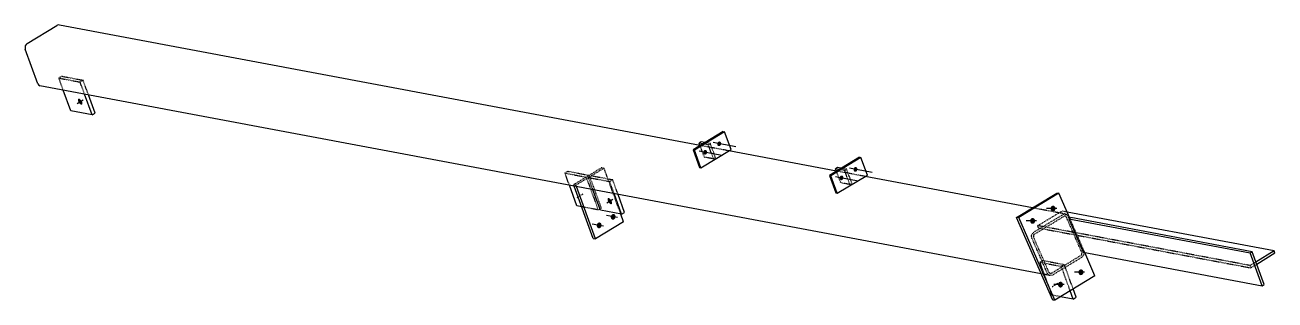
# Model space of a CAD drawing. Header units: millimetres. Extents: x 26 to 52624, y 8 to 1063.
# Drawn here: x 26 to 4734, y 26 to 1063 of the extents above; entities that cross this region are included whole.
import ezdxf

# ---------------------------------------------------------------- set-up
doc = ezdxf.new("R2010")
doc.units = ezdxf.units.MM
doc.linetypes.add('DXK_LINE_DOT2', pattern=[3.9198, 1.9599, -1.9599])
doc.layers.add('STÅL', color=7, linetype='Continuous')

msp = doc.modelspace()

# ---------------------------------------------------------------- hatches: boundary and pattern name
at = {"layer": 'STÅL', "linetype": 'Continuous'}
for points in [[(239.4, 777), (240.7, 774.7), (241.7, 772.2), (242.4, 769.9), (242.7, 767.7), (242.7, 765.8), (242.2, 764.3), (241.5, 763.1), (240.4, 762.5), (239, 762.3), (237.4, 762.7), (235.7, 763.5), (233.9, 764.8), (232.2, 766.5), (230.5, 768.5), (229, 770.7), (227.7, 773.1), (226.7, 775.5), (226, 777.9), (225.7, 780), (225.8, 781.9), (226.2, 783.5), (227, 784.6), (228.1, 785.3), (229.4, 785.4), (231, 785.1), (232.7, 784.3), (234.5, 783), (236.3, 781.3), (237.9, 779.3)], [(2633.7, 616.5), (2634.2, 618.4), (2635, 620), (2636.1, 621.5), (2637.3, 622.7), (2638.8, 623.5), (2640.3, 624), (2641.8, 624.1), (2643.3, 623.8), (2644.7, 623.2), (2646, 622.2), (2647, 620.9), (2647.7, 619.3), (2648.2, 617.6), (2648.3, 615.7), (2648.1, 613.8), (2647.6, 612), (2646.8, 610.4), (2645.8, 608.9), (2644.5, 607.7), (2643.1, 606.9), (2641.6, 606.4), (2640, 606.3), (2638.5, 606.5), (2637.1, 607.2), (2635.9, 608.2), (2634.9, 609.5), (2634.1, 611.1), (2633.7, 612.8), (2633.5, 614.7)], [(2580.9, 584.6), (2581.4, 586.4), (2582.2, 588), (2583.2, 589.5), (2584.5, 590.7), (2585.9, 591.5), (2587.4, 592), (2589, 592.1), (2590.5, 591.9), (2591.9, 591.2), (2593.1, 590.2), (2594.1, 588.9), (2594.9, 587.3), (2595.3, 585.6), (2595.4, 583.7), (2595.3, 581.9), (2594.8, 580), (2594, 578.4), (2592.9, 576.9), (2591.6, 575.7), (2590.2, 574.9), (2588.7, 574.4), (2587.2, 574.3), (2585.7, 574.6), (2584.3, 575.2), (2583, 576.2), (2582, 577.5), (2581.3, 579.1), (2580.8, 580.8), (2580.7, 582.7)], [(3147.2, 520.1), (3147.7, 521.9), (3148.5, 523.5), (3149.6, 525), (3150.8, 526.2), (3152.2, 527), (3153.8, 527.5), (3155.3, 527.6), (3156.8, 527.4), (3158.2, 526.7), (3159.4, 525.7), (3160.4, 524.4), (3161.2, 522.8), (3161.6, 521.1), (3161.8, 519.2), (3161.6, 517.4), (3161.1, 515.5), (3160.3, 513.9), (3159.2, 512.4), (3158, 511.2), (3156.6, 510.4), (3155, 509.9), (3153.5, 509.8), (3152, 510.1), (3150.6, 510.7), (3149.4, 511.7), (3148.3, 513), (3147.6, 514.6), (3147.1, 516.3), (3147, 518.2)], [(3094.3, 488.1), (3094.8, 489.9), (3095.6, 491.6), (3096.7, 493), (3097.9, 494.2), (3099.4, 495.1), (3100.9, 495.6), (3102.4, 495.7), (3103.9, 495.4), (3105.3, 494.7), (3106.6, 493.7), (3107.6, 492.4), (3108.3, 490.8), (3108.8, 489.1), (3108.9, 487.2), (3108.7, 485.4), (3108.2, 483.6), (3107.4, 481.9), (3106.4, 480.4), (3105.1, 479.2), (3103.7, 478.4), (3102.2, 477.9), (3100.6, 477.8), (3099.1, 478.1), (3097.7, 478.7), (3096.5, 479.7), (3095.5, 481.1), (3094.7, 482.6), (3094.3, 484.4), (3094.1, 486.2)], [(2234.2, 402.2), (2235.5, 399.8), (2236.5, 397.4), (2237.2, 395.1), (2237.5, 392.9), (2237.4, 391), (2237, 389.4), (2236.2, 388.3), (2235.1, 387.6), (2233.8, 387.5), (2232.2, 387.8), (2230.5, 388.7), (2228.7, 389.9), (2226.9, 391.6), (2225.3, 393.6), (2223.7, 395.9), (2222.5, 398.3), (2221.5, 400.7), (2220.8, 403), (2220.5, 405.2), (2220.5, 407.1), (2221, 408.6), (2221.7, 409.8), (2222.8, 410.4), (2224.2, 410.6), (2225.8, 410.3), (2227.5, 409.4), (2229.2, 408.1), (2231, 406.5), (2232.7, 404.4)], [(3889.2, 371.1), (3889.4, 373.4), (3890, 375.6), (3891, 377.6), (3892.3, 379.3), (3893.9, 380.7), (3895.7, 381.6), (3897.6, 382.1), (3899.5, 382.1), (3901.4, 381.6), (3903.2, 380.7), (3904.8, 379.3), (3906.1, 377.6), (3907.1, 375.7), (3907.7, 373.5), (3907.9, 371.2), (3907.7, 368.9), (3907.1, 366.7), (3906.1, 364.7), (3904.8, 363), (3903.3, 361.6), (3901.5, 360.7), (3899.6, 360.2), (3897.6, 360.2), (3895.7, 360.7), (3893.9, 361.6), (3892.3, 363), (3891, 364.7), (3890, 366.7), (3889.4, 368.9)], [(2233, 341.5), (2233.6, 343.7), (2234.6, 345.7), (2235.9, 347.5), (2237.4, 349), (2239.2, 350), (2241, 350.6), (2242.9, 350.7), (2244.7, 350.4), (2246.5, 349.6), (2248, 348.3), (2249.2, 346.7), (2250.1, 344.8), (2250.7, 342.7), (2250.8, 340.4), (2250.6, 338.2), (2250, 335.9), (2249, 333.9), (2247.7, 332.1), (2246.2, 330.7), (2244.4, 329.6), (2242.6, 329), (2240.7, 328.9), (2238.9, 329.2), (2237.2, 330), (2235.6, 331.3), (2234.4, 332.9), (2233.5, 334.8), (2232.9, 336.9), (2232.8, 339.2)], [(3812.2, 324.5), (3812.4, 326.8), (3813, 329), (3813.9, 331), (3815.2, 332.7), (3816.8, 334.1), (3818.6, 335), (3820.5, 335.5), (3822.5, 335.5), (3824.4, 335), (3826.2, 334.1), (3827.8, 332.7), (3829.1, 331), (3830, 329), (3830.7, 326.9), (3830.9, 324.6), (3830.7, 322.3), (3830.1, 320.1), (3829.1, 318.1), (3827.8, 316.4), (3826.2, 315), (3824.4, 314.1), (3822.5, 313.6), (3820.6, 313.6), (3818.7, 314.1), (3816.9, 315), (3815.3, 316.4), (3814, 318.1), (3813, 320.1), (3812.4, 322.2)], [(2180.1, 309.5), (2180.8, 311.7), (2181.7, 313.7), (2183, 315.5), (2184.6, 317), (2186.3, 318), (2188.1, 318.6), (2190, 318.8), (2191.9, 318.4), (2193.6, 317.6), (2195.1, 316.4), (2196.3, 314.8), (2197.2, 312.8), (2197.8, 310.7), (2198, 308.5), (2197.7, 306.2), (2197.1, 304), (2196.1, 301.9), (2194.9, 300.1), (2193.3, 298.7), (2191.6, 297.6), (2189.7, 297), (2187.8, 296.9), (2186, 297.3), (2184.3, 298.1), (2182.8, 299.3), (2181.5, 300.9), (2180.6, 302.8), (2180.1, 304.9), (2179.9, 307.2)], [(3994.1, 131), (3994.3, 133.3), (3994.9, 135.4), (3995.9, 137.4), (3997.2, 139.1), (3998.8, 140.5), (4000.6, 141.4), (4002.5, 141.9), (4004.4, 141.9), (4006.3, 141.5), (4008.1, 140.5), (4009.7, 139.2), (4011, 137.5), (4012, 135.5), (4012.6, 133.3), (4012.8, 131), (4012.6, 128.7), (4012, 126.5), (4011.1, 124.5), (4009.8, 122.8), (4008.2, 121.5), (4006.4, 120.5), (4004.5, 120.1), (4002.5, 120), (4000.6, 120.5), (3998.8, 121.5), (3997.2, 122.8), (3995.9, 124.5), (3995, 126.5), (3994.3, 128.7)], [(3917.1, 84.4), (3917.3, 86.7), (3917.9, 88.8), (3918.9, 90.8), (3920.2, 92.5), (3921.7, 93.9), (3923.5, 94.8), (3925.4, 95.3), (3927.4, 95.3), (3929.3, 94.9), (3931.1, 93.9), (3932.7, 92.6), (3934, 90.9), (3935, 88.9), (3935.6, 86.7), (3935.8, 84.4), (3935.6, 82.1), (3935, 79.9), (3934, 77.9), (3932.7, 76.2), (3931.1, 74.9), (3929.3, 73.9), (3927.4, 73.4), (3925.5, 73.4), (3923.6, 73.9), (3921.8, 74.8), (3920.2, 76.2), (3918.9, 77.9), (3917.9, 79.9), (3917.3, 82.1)]]:
    msp.add_hatch(color=96, dxfattribs=at).paths.add_polyline_path(points)

# ---------------------------------------------------------------- linework, layer by layer
at = {"layer": 'STÅL', "color": 2, "linetype": 'Continuous'}
for p, q in [((34.4, 993.7), (146.2, 1061.3)), ((151.2, 1063.1), (146.2, 1061.3)), ((156.2, 1062.4), (151.2, 1063.1)), ((2569.1, 609), (156.2, 1062.4)), ((30.2, 989.8), (27.4, 984.4)), ((34.4, 993.7), (30.2, 989.8)), ((27.4, 984.4), (26.4, 978.2)), ((26.4, 978.2), (27.4, 972.3)), ((75, 841.6), (27.4, 972.3)), ((75, 841.6), (77.9, 836.7)), ((77.9, 836.7), (82.2, 833.7)), ((3854, 125), (82.2, 833.7)), ((198.9, 739.4), (170.6, 817.1)), ((278.8, 724.4), (250.6, 802.1)), ((290.2, 731.2), (265.4, 799.3)), ((278.8, 724.4), (198.9, 739.4)), ((278.8, 724.4), (290.2, 731.2)), ((2655.8, 661), (2542.5, 592.5)), ((2661.5, 660), (2548.2, 591.4)), ((2655.8, 661), (2661.5, 660)), ((2685.6, 593.7), (2661.5, 660)), ((2573.5, 622.2), (2565.9, 617.7)), ((2569.2, 608.7), (2565.9, 617.7)), ((2579.8, 615.1), (2565.9, 617.7)), ((2587.4, 619.6), (2573.5, 622.2)), ((2548.2, 591.4), (2542.5, 592.5)), ((2542.5, 592.5), (2566.6, 526.3)), ((2572.3, 525.2), (2548.2, 591.4)), ((2572.3, 525.2), (2685.6, 593.7)), ((3082.6, 512.5), (2677.2, 588.6)), ((2566.6, 526.3), (2572.3, 525.2)), ((3169.3, 564.5), (3056, 496)), ((3175, 563.5), (3061.7, 494.9)), ((3086.9, 525.8), (3079.4, 521.2)), ((3082.7, 512.2), (3079.4, 521.2)), ((3093.3, 518.6), (3079.4, 521.2)), ((3100.8, 523.2), (3086.9, 525.8)), ((3169.3, 564.5), (3175, 563.5)), ((3199.1, 497.2), (3175, 563.5)), ((3061.7, 494.9), (3056, 496)), ((3056, 496), (3080.1, 429.8)), ((3085.8, 428.7), (3061.7, 494.9)), ((3085.8, 428.7), (3199.1, 497.2)), ((3820.6, 373.8), (3190.7, 492.2)), ((2105.1, 381.2), (2076.8, 458.9)), ((2166.8, 258.1), (2094.9, 455.5)), ((2175.4, 256.5), (2103.5, 453.9)), ((2193.6, 364.6), (2165.3, 442.3)), ((2273.6, 349.5), (2245.3, 427.3)), ((2284.9, 356.4), (2260.1, 424.5)), ((3080.1, 429.8), (3085.8, 428.7)), ((3761, 337.7), (3912.1, 429.1)), ((3920, 429.1), (3769, 337.7)), ((3912.1, 429.1), (3920, 429.1)), ((3961.3, 334.6), (3920, 429.1)), ((2123.2, 377.8), (2105.1, 381.2)), ((2273.6, 349.5), (2193.6, 364.6)), ((2281.1, 320.5), (2270.3, 350.1)), ((2273.6, 349.5), (2284.9, 356.4)), ((3897.1, 26.4), (3761, 337.7)), ((3769, 337.7), (3761, 337.7)), ((3905, 26.4), (3769, 337.7)), ((4731.2, 211.3), (3951.2, 357.9)), ((3957.6, 332.3), (3965.1, 336.8)), ((3957.6, 332.3), (4012.4, 206.8)), ((3957.6, 332.3), (4640.7, 203.9)), ((4648.2, 208.5), (3965.1, 336.8)), ((2281.1, 320.5), (2175.4, 256.5)), ((2166.8, 258.1), (2175.4, 256.5)), ((4012.4, 206.8), (4685.7, 80.3)), ((4056, 117.8), (4017.6, 205.8)), ((4640.7, 203.9), (4648.2, 208.5)), ((4685.7, 80.3), (4640.7, 203.9)), ((4693.2, 84.9), (4648.2, 208.5)), ((4731.2, 211.3), (4662.4, 169.6)), ((4734.4, 202.4), (4665.6, 160.8)), ((4734.4, 202.4), (4731.2, 211.3)), ((4056, 117.8), (3905, 26.4)), ((3974.2, 30), (3962.8, 61.4)), ((3985.5, 36.8), (3974.1, 68.2)), ((4685.7, 80.3), (4693.2, 84.9)), ((3905, 26.4), (3897.1, 26.4)), ((3974.2, 30), (3925.9, 39)), ((3974.2, 30), (3985.5, 36.8))]:
    msp.add_line(p, q, dxfattribs=at)
at = {"layer": 'STÅL', "color": 7, "linetype": 'DXK_LINE_DOT2'}
for p, q in [((165.2, 869.9), (153.9, 863)), ((153.9, 863), (233.9, 848)), ((170.6, 817.1), (153.9, 863)), ((165.2, 869.9), (245.2, 854.8)), ((245.2, 854.8), (233.9, 848)), ((250.6, 802.1), (233.9, 848)), ((265.4, 799.3), (245.2, 854.8)), ((2600.2, 611.2), (2579.8, 615.1)), ((2607.7, 615.8), (2587.4, 619.6)), ((2607.7, 615.8), (2600.2, 611.2)), ((2627, 562.8), (2607.7, 615.8)), ((2677.2, 588.6), (2569.1, 609)), ((2585.2, 564.7), (2569.2, 608.7)), ((2619.5, 558.3), (2600.2, 611.2)), ((2198.6, 525.2), (2092.9, 461.2)), ((2101.4, 459.6), (2207.2, 523.6)), ((2198.6, 525.2), (2207.2, 523.6)), ((2270.3, 350.1), (2207.2, 523.6)), ((2619.5, 558.3), (2585.2, 564.7)), ((2627, 562.8), (2619.5, 558.3)), ((3113.7, 514.8), (3093.3, 518.6)), ((3121.2, 519.3), (3100.8, 523.2)), ((3121.2, 519.3), (3113.7, 514.8)), ((3140.5, 466.3), (3121.2, 519.3)), ((2071.4, 511.7), (2060.1, 504.8)), ((2060.1, 504.8), (2140.1, 489.8)), ((2076.8, 458.9), (2060.1, 504.8)), ((2071.4, 511.7), (2151.4, 496.6)), ((2140.1, 489.8), (2151.4, 496.6)), ((2140.1, 489.8), (2185.1, 366.2)), ((2160, 495), (2148.6, 488.2)), ((2148.6, 488.2), (2228.6, 473.1)), ((2165.3, 442.3), (2148.6, 488.2)), ((2151.4, 496.6), (2196.4, 373)), ((2160, 495), (2239.9, 480)), ((2239.9, 480), (2228.6, 473.1)), ((2245.3, 427.3), (2228.6, 473.1)), ((2260.1, 424.5), (2239.9, 480)), ((3190.7, 492.2), (3082.6, 512.5)), ((3098.7, 468.2), (3082.7, 512.2)), ((3132.9, 461.8), (3113.7, 514.8)), ((2094.9, 455.5), (2092.9, 461.2)), ((2092.9, 461.2), (2101.4, 459.6)), ((2103.5, 453.9), (2101.4, 459.6)), ((3132.9, 461.8), (3098.7, 468.2)), ((3140.5, 466.3), (3132.9, 461.8)), ((2185.1, 366.2), (2123.2, 377.8)), ((2185.1, 366.2), (2196.4, 373)), ((3946.9, 350), (3820.6, 373.8)), ((3824.8, 281.5), (3936.6, 349.1)), ((3827.9, 274.3), (3939.7, 341.9)), ((3841, 306.7), (3931.6, 361.5)), ((3951.2, 357.9), (3931.6, 361.5)), ((3936.6, 349.1), (3941.7, 350.8)), ((3942.3, 342.8), (3939.7, 341.9)), ((3941.7, 350.8), (3946.9, 350)), ((3944.9, 342.4), (3942.3, 342.8)), ((3947.2, 340.9), (3944.9, 342.4)), ((3946.9, 350), (3951.6, 347)), ((3948.9, 338.4), (3947.2, 340.9)), ((4006.8, 205.8), (3948.9, 338.4)), ((3951.6, 347), (3954.9, 342)), ((4012.9, 209.4), (3954.9, 342)), ((4017.6, 205.8), (3961.3, 334.6)), ((3844.2, 297.9), (3841, 306.7)), ((4640.6, 156.4), (3841, 306.7)), ((3844.2, 297.9), (4643.8, 147.6)), ((3817.5, 265.9), (3818.1, 272.1)), ((3819, 259.8), (3817.5, 265.9)), ((3818.1, 272.1), (3820.6, 277.6)), ((3876.9, 127.2), (3819, 259.8)), ((3820.6, 277.6), (3824.8, 281.5)), ((3824.6, 269.6), (3824.3, 266.5)), ((3824.3, 266.5), (3825, 263.5)), ((3825.8, 272.3), (3824.6, 269.6)), ((3883, 130.8), (3825, 263.5)), ((3827.9, 274.3), (3825.8, 272.3)), ((3892.1, 127.3), (4003.9, 194.9)), ((4003.9, 194.9), (4006, 196.9)), ((4006, 196.9), (4007.3, 199.6)), ((4007.6, 202.7), (4006.8, 205.8)), ((4011.2, 191.7), (4007, 187.8)), ((4007.3, 199.6), (4007.6, 202.7)), ((4013.8, 197.1), (4011.2, 191.7)), ((4012.9, 209.4), (4014.3, 203.4)), ((4014.3, 203.4), (4013.8, 197.1)), ((3860.6, 175.5), (3849.2, 168.6)), ((3849.2, 168.6), (3929.2, 153.6)), ((3894.2, 45), (3849.2, 168.6)), ((3860.6, 175.5), (3940.5, 160.4)), ((3895.3, 120.1), (4007, 187.8)), ((3940.5, 160.4), (3929.2, 153.6)), ((3962.8, 61.4), (3929.2, 153.6)), ((3974.1, 68.2), (3940.5, 160.4)), ((4662.4, 169.6), (4640.6, 156.4)), ((4643.8, 147.6), (4640.6, 156.4)), ((4665.6, 160.8), (4643.8, 147.6)), ((3884.9, 119.2), (3854, 125)), ((3880.2, 122.2), (3876.9, 127.2)), ((3884.9, 119.2), (3880.2, 122.2)), ((3883, 130.8), (3884.6, 128.4)), ((3884.6, 128.4), (3886.9, 126.8)), ((3890.2, 118.4), (3884.9, 119.2)), ((3886.9, 126.8), (3889.6, 126.5)), ((3889.6, 126.5), (3892.1, 127.3)), ((3895.3, 120.1), (3890.2, 118.4)), ((3925.9, 39), (3894.2, 45))]:
    msp.add_line(p, q, dxfattribs=at)
at = {"layer": 'STÅL', "color": 96, "linetype": 'Continuous'}
for p, q in [((222.9, 767), (245.6, 780.7)), ((2703.8, 603.4), (2618.1, 619.5)), ((2650.9, 571.4), (2565.2, 587.5)), ((3217.8, 506.8), (3132.1, 522.9)), ((3164.9, 474.8), (3079.2, 490.9)), ((2217.6, 392.2), (2240.3, 405.9)), ((2257.8, 336.8), (2216.1, 344.6)), ((3912.5, 371.2), (3874, 371.1)), ((2204.9, 304.8), (2163.2, 312.7)), ((3835.5, 324.6), (3797, 324.5)), ((4017.5, 131), (3978.9, 130.9)), ((3940.4, 84.4), (3901.9, 84.3))]:
    msp.add_line(p, q, dxfattribs=at)
at = {"layer": 'STÅL', "color": 96, "linetype": 'DXK_LINE_DOT2'}
for p, q in [((2106.3, 413.1), (2128.9, 426.8)), ((3895.4, 76.9), (3918.1, 90.6))]:
    msp.add_line(p, q, dxfattribs=at)

doc.saveas('drawing.dxf')
